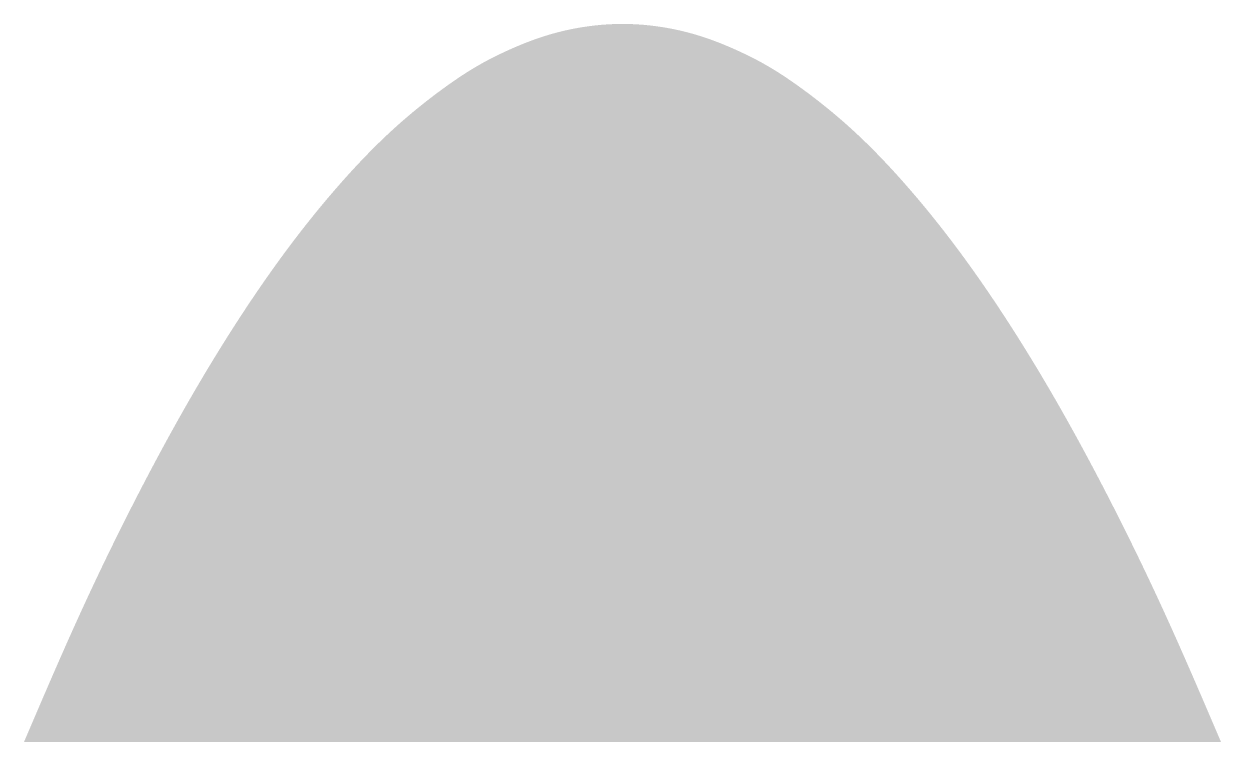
# Model space of a CAD drawing. Header units: metres. Extents: x 9 to 11, y 5 to 6.2.
import ezdxf

# ---------------------------------------------------------------- set-up
doc = ezdxf.new("R2010")
doc.units = ezdxf.units.M

msp = doc.modelspace()

# ---------------------------------------------------------------- hatches: boundary and pattern name
h = msp.add_hatch(color=7)
h.dxf.hatch_style = 1
edge = h.paths.add_edge_path()
edge.add_spline(control_points=[(9, 5), (9.5, 6.2), (10.5, 6.2), (11, 5)], knot_values=[0, 0, 0, 0.5, 1, 1, 1], degree=2, periodic=0)
edge.add_line((11, 5), (9, 5))

doc.saveas('drawing.dxf')
